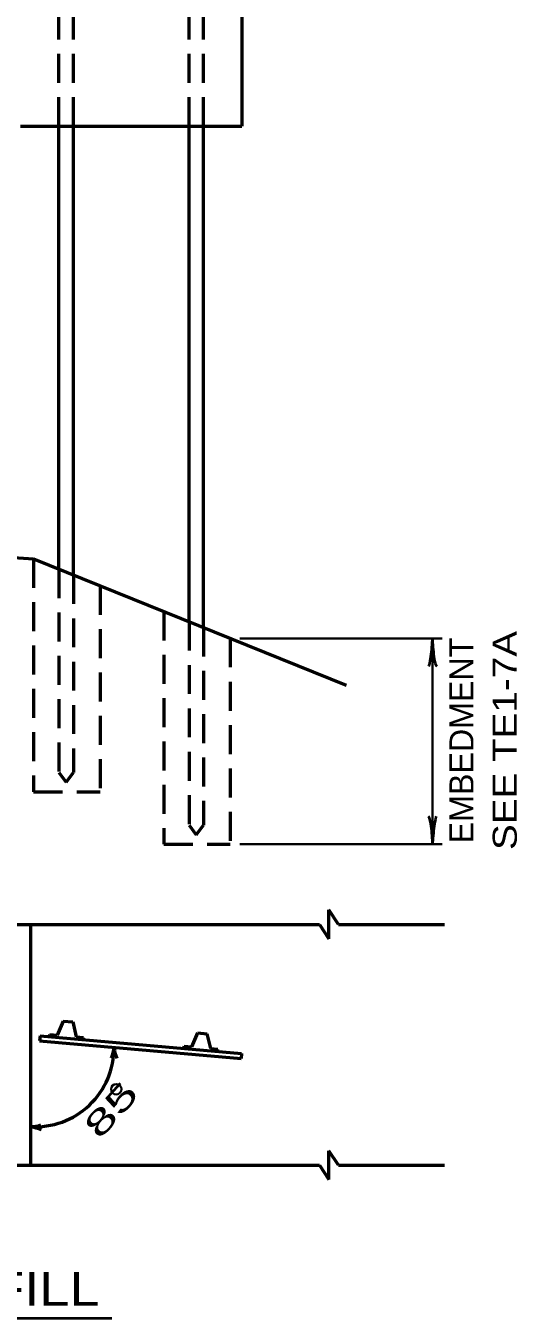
# Model space of a CAD drawing. Extents: x -33 to 823, y -8 to 536.
# Drawn here: x 549.3 to 610.6, y 276.5 to 437.5 of the extents above; entities that cross this region are included whole.
import ezdxf
from ezdxf.enums import TextEntityAlignment as Align

# ---------------------------------------------------------------- set-up
doc = ezdxf.new("R2010")
doc.units = 0
doc.header["$LTSCALE"] = 1.2
doc.linetypes.add('MEDIUM_DASHED', pattern=[4.5, 3, -1.5])
doc.layers.add('1', color=7, linetype='Continuous', lineweight=35)

msp = doc.modelspace()

# ---------------------------------------------------------------- linework, layer by layer
at = {"layer": '1', "linetype": 'MEDIUM_DASHED', "lineweight": 53}
for p, q in [((553.476, 424.984), (553.476, 452.584)), ((555.276, 424.984), (555.276, 452.584)), ((569.676, 424.984), (569.676, 452.584)), ((571.476, 424.984), (571.476, 452.584)), ((550.305, 371.065), (550.305, 342.057)), ((553.476, 369.784), (553.476, 344.457)), ((555.276, 369.057), (555.276, 344.457)), ((558.615, 367.708), (558.615, 342.057)), ((566.534, 364.508), (566.534, 335.511)), ((569.676, 363.239), (569.676, 337.911)), ((571.476, 362.511), (571.476, 337.911)), ((574.817, 361.161), (574.817, 335.511)), ((550.305, 342.057), (558.615, 342.057)), ((566.534, 335.511), (574.817, 335.511))]:
    msp.add_line(p, q, dxfattribs=at)
at = {"layer": '1', "lineweight": 53}
for p, q in [((576.276, 452.584), (576.276, 424.984)), ((548.676, 424.984), (576.276, 424.984)), ((553.476, 369.784), (553.476, 424.984)), ((555.276, 369.057), (555.276, 424.984)), ((569.676, 363.239), (569.676, 424.984)), ((571.476, 362.511), (571.476, 424.984)), ((517.176, 373.382), (550.305, 371.065)), ((550.305, 371.065), (589.247, 355.332)), ((587.117, 323.734), (587.117, 327.334)), ((588.317, 325.534), (587.117, 327.334)), ((521.117, 325.534), (585.917, 325.534)), ((549.917, 325.534), (549.917, 295.534)), ((585.917, 325.534), (587.117, 323.734)), ((588.317, 325.534), (601.517, 325.534)), ((553.985, 313.486), (553.23, 311.745)), ((553.985, 313.486), (555.18, 313.381)), ((555.18, 313.381), (555.621, 311.536)), ((551.112, 311.629), (551.06, 311.031)), ((551.06, 311.031), (576.164, 308.835)), ((551.06, 311.031), (551.06, 311.031)), ((551.112, 311.629), (576.216, 309.433)), ((552.308, 311.525), (552.334, 311.823)), ((552.334, 311.823), (553.23, 311.745)), ((555.621, 311.536), (556.518, 311.457)), ((556.491, 311.159), (556.518, 311.457)), ((570.721, 312.022), (569.966, 310.281)), ((570.721, 312.022), (571.916, 311.917)), ((571.916, 311.917), (572.357, 310.072)), ((569.044, 310.06), (569.07, 310.359)), ((569.07, 310.359), (569.966, 310.281)), ((572.357, 310.072), (573.254, 309.993)), ((573.228, 309.694), (573.254, 309.993)), ((576.216, 309.433), (576.164, 308.835)), ((587.117, 293.734), (587.117, 297.334)), ((588.317, 295.534), (587.117, 297.334)), ((521.117, 295.534), (585.917, 295.534)), ((585.917, 295.534), (587.117, 293.734)), ((588.317, 295.534), (601.517, 295.534))]:
    msp.add_line(p, q, dxfattribs=at)
at = {"layer": '1'}
for p, q in [((576.017, 361.161), (601.217, 361.161)), ((600.017, 361.161), (600.017, 335.511)), ((576.017, 335.511), (601.217, 335.511))]:
    msp.add_line(p, q, dxfattribs=at)
at = {"layer": '1', "lineweight": 40}
msp.add_line((481.463, 276.474), (560.064, 276.474), dxfattribs=at)
at = {"layer": '1', "linetype": 'MEDIUM_DASHED', "lineweight": 53}
for points in [[(553.476, 344.457), (554.376, 343.257), (555.276, 344.457)], [(569.676, 337.911), (570.576, 336.711), (571.476, 337.911)]]:
    msp.add_lwpolyline(points, dxfattribs=at)
at = {"layer": '1'}
msp.add_circle((560.608, 304.994), 0.651, dxfattribs=at)
at = {"layer": '1', "lineweight": 53}
for centre, radius, start, end in [((550.506, 310.135), 9.819, 266.56046, 0.50012), ((557.017, 310.29), 3.308, 335.40461, 358.79824), ((564.654, 310.656), 4.351, 185.73735, 204.42111), ((550.045, 303.534), 3.202, 267.71263, 291.52354), ((547.827, 290.357), 10.193, 70.13173, 78.16846)]:
    msp.add_arc(centre, radius, start, end, dxfattribs=at)
at = {"layer": '1', "lineweight": 40}
for centre, major_axis, ratio, start_param, end_param in [((599.763, 359.817), (0.211, 2.108), 0.07063, 3.1407148, 5.41811), ((599.763, 359.817), (0.211, 2.108), 0.07063, 3.1407148, 5.41811), ((600.348, 359.852), (-0.187, 2.143), 0.122415, 0.8963533, 3.1415927), ((600.348, 359.852), (-0.187, 2.143), 0.122415, 0.8963533, 3.1415927), ((599.685, 336.821), (0.187, -2.143), 0.122415, 0.8963533, 3.1415927), ((600.271, 336.856), (-0.211, -2.108), 0.07063, 3.1407148, 5.41811)]:
    msp.add_ellipse(centre, major_axis=major_axis, ratio=ratio, start_param=start_param, end_param=end_param, dxfattribs=at)

# ---------------------------------------------------------------- texts
at = {"layer": '1'}
msp.add_text('EMBEDMENT', height=3, rotation=90, dxfattribs=at).set_placement((605.12, 348.444), align=Align.CENTER)
at = {"layer": '1', "width": 1.2}
msp.add_text('SEE TE1-7A', height=3, rotation=90, dxfattribs=at).set_placement((610.52, 348.444), align=Align.CENTER)
at = {"layer": '1', "width": 1.7}
msp.add_text('85', height=3, rotation=48.134, dxfattribs=at).set_placement((558.546, 298.618))
at = {"layer": '1', "width": 1.2}
msp.add_text('CURVE SECTION - FILL', height=4.2, dxfattribs=at).set_placement((483.625, 278.042))

doc.saveas('drawing.dxf')
